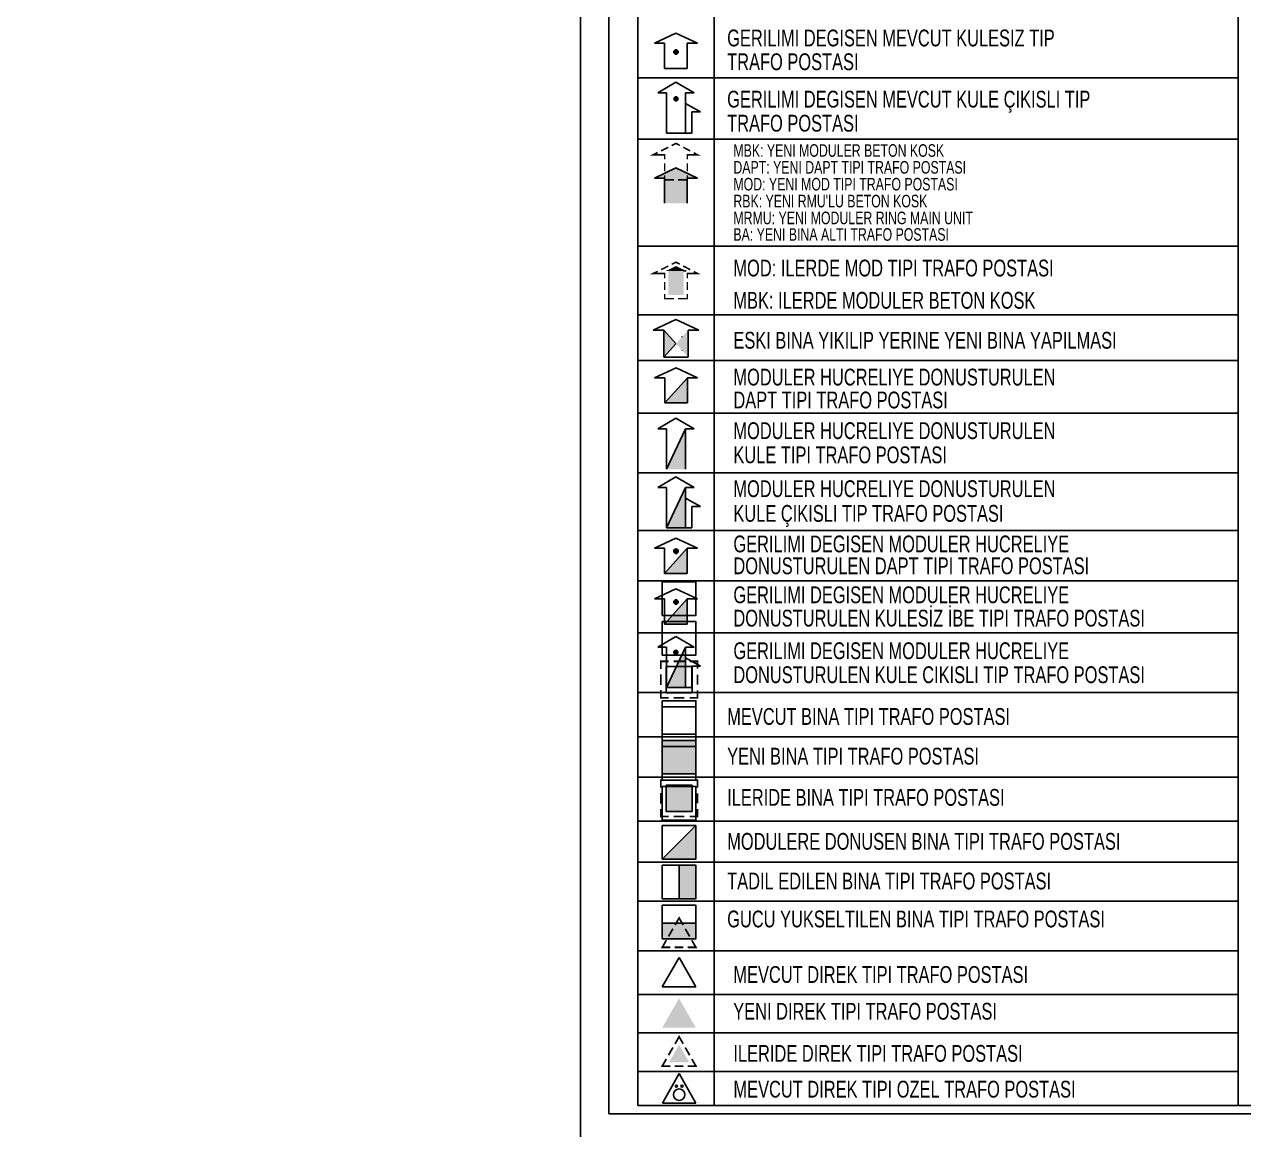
# Model space of a CAD drawing. Header units: millimetres. Extents: x 615240 to 617330, y 4151758 to 4153557.
# Drawn here: x 617064.6 to 617235.4, y 4152061.7 to 4152216.6 of the extents above; entities that cross this region are included whole.
import ezdxf

# ---------------------------------------------------------------- set-up
doc = ezdxf.new("R2010")
doc.units = ezdxf.units.MM
doc.linetypes.add('DASHDOT', pattern=[5, 2.5, -1.25, 0, -1.25])
doc.layers.add('ANTET', color=7, linetype='Continuous')
doc.styles.get("Standard").update_dxf_attribs({"font": 'Arial'})

msp = doc.modelspace()

# ---------------------------------------------------------------- hatches: boundary and pattern name
for points in [[(617156.2, 4152212.73), (617156.2, 4152212.75), (617156.2, 4152212.77), (617156.19, 4152212.79), (617156.19, 4152212.8), (617156.19, 4152212.82), (617156.18, 4152212.84), (617156.17, 4152212.86), (617156.16, 4152212.88), (617156.15, 4152212.89), (617156.14, 4152212.91), (617156.13, 4152212.92), (617156.12, 4152212.94), (617156.11, 4152212.95), (617156.09, 4152212.97), (617156.08, 4152212.98), (617156.06, 4152212.99), (617156.05, 4152213), (617156.03, 4152213.01), (617156.01, 4152213.02), (617156, 4152213.02), (617155.98, 4152213.03), (617155.96, 4152213.04), (617155.94, 4152213.04), (617155.92, 4152213.04), (617155.9, 4152213.04), (617155.88, 4152213.05), (617155.86, 4152213.04), (617155.84, 4152213.04), (617155.83, 4152213.04), (617155.81, 4152213.04), (617155.79, 4152213.03), (617155.77, 4152213.02), (617155.75, 4152213.02), (617155.73, 4152213.01), (617155.72, 4152213), (617155.7, 4152212.99), (617155.69, 4152212.98), (617155.67, 4152212.97), (617155.66, 4152212.95), (617155.64, 4152212.94), (617155.63, 4152212.92), (617155.62, 4152212.91), (617155.61, 4152212.89), (617155.6, 4152212.88), (617155.59, 4152212.86), (617155.59, 4152212.84), (617155.58, 4152212.82), (617155.57, 4152212.8), (617155.57, 4152212.79), (617155.57, 4152212.77), (617155.57, 4152212.75), (617155.56, 4152212.73), (617155.57, 4152212.71), (617155.57, 4152212.69), (617155.57, 4152212.67), (617155.57, 4152212.65), (617155.58, 4152212.63), (617155.59, 4152212.62), (617155.59, 4152212.6), (617155.6, 4152212.58), (617155.61, 4152212.56), (617155.62, 4152212.55), (617155.63, 4152212.53), (617155.64, 4152212.52), (617155.66, 4152212.5), (617155.67, 4152212.49), (617155.69, 4152212.48), (617155.7, 4152212.47), (617155.72, 4152212.46), (617155.73, 4152212.45), (617155.75, 4152212.44), (617155.77, 4152212.43), (617155.79, 4152212.42), (617155.81, 4152212.42), (617155.83, 4152212.42), (617155.84, 4152212.41), (617155.86, 4152212.41), (617155.88, 4152212.41), (617155.9, 4152212.41), (617155.92, 4152212.41), (617155.94, 4152212.42), (617155.96, 4152212.42), (617155.98, 4152212.42), (617156, 4152212.43), (617156.01, 4152212.44), (617156.03, 4152212.45), (617156.05, 4152212.46), (617156.06, 4152212.47), (617156.08, 4152212.48), (617156.09, 4152212.49), (617156.11, 4152212.5), (617156.12, 4152212.52), (617156.13, 4152212.53), (617156.14, 4152212.55), (617156.15, 4152212.56), (617156.16, 4152212.58), (617156.17, 4152212.6), (617156.18, 4152212.62), (617156.19, 4152212.63), (617156.19, 4152212.65), (617156.19, 4152212.67), (617156.2, 4152212.69), (617156.2, 4152212.71)], [(617156.16, 4152206.17), (617156.16, 4152206.19), (617156.16, 4152206.2), (617156.16, 4152206.22), (617156.16, 4152206.24), (617156.15, 4152206.25), (617156.15, 4152206.27), (617156.14, 4152206.29), (617156.13, 4152206.3), (617156.12, 4152206.32), (617156.11, 4152206.33), (617156.1, 4152206.34), (617156.09, 4152206.36), (617156.08, 4152206.37), (617156.07, 4152206.38), (617156.06, 4152206.39), (617156.04, 4152206.4), (617156.03, 4152206.41), (617156.01, 4152206.42), (617156, 4152206.43), (617155.98, 4152206.43), (617155.97, 4152206.44), (617155.95, 4152206.44), (617155.93, 4152206.45), (617155.92, 4152206.45), (617155.9, 4152206.45), (617155.88, 4152206.45), (617155.87, 4152206.45), (617155.85, 4152206.45), (617155.83, 4152206.45), (617155.81, 4152206.44), (617155.8, 4152206.44), (617155.78, 4152206.43), (617155.77, 4152206.43), (617155.75, 4152206.42), (617155.74, 4152206.41), (617155.72, 4152206.4), (617155.71, 4152206.39), (617155.7, 4152206.38), (617155.68, 4152206.37), (617155.67, 4152206.36), (617155.66, 4152206.34), (617155.65, 4152206.33), (617155.64, 4152206.32), (617155.63, 4152206.3), (617155.63, 4152206.29), (617155.62, 4152206.27), (617155.61, 4152206.25), (617155.61, 4152206.24), (617155.6, 4152206.22), (617155.6, 4152206.2), (617155.6, 4152206.19), (617155.6, 4152206.17), (617155.6, 4152206.15), (617155.6, 4152206.14), (617155.6, 4152206.12), (617155.61, 4152206.1), (617155.61, 4152206.09), (617155.62, 4152206.07), (617155.63, 4152206.05), (617155.63, 4152206.04), (617155.64, 4152206.02), (617155.65, 4152206.01), (617155.66, 4152206), (617155.67, 4152205.98), (617155.68, 4152205.97), (617155.7, 4152205.96), (617155.71, 4152205.95), (617155.72, 4152205.94), (617155.74, 4152205.93), (617155.75, 4152205.92), (617155.77, 4152205.91), (617155.78, 4152205.91), (617155.8, 4152205.9), (617155.81, 4152205.9), (617155.83, 4152205.89), (617155.85, 4152205.89), (617155.87, 4152205.89), (617155.88, 4152205.89), (617155.9, 4152205.89), (617155.92, 4152205.89), (617155.93, 4152205.89), (617155.95, 4152205.9), (617155.97, 4152205.9), (617155.98, 4152205.91), (617156, 4152205.91), (617156.01, 4152205.92), (617156.03, 4152205.93), (617156.04, 4152205.94), (617156.06, 4152205.95), (617156.07, 4152205.96), (617156.08, 4152205.97), (617156.09, 4152205.98), (617156.1, 4152206), (617156.11, 4152206.01), (617156.12, 4152206.02), (617156.13, 4152206.04), (617156.14, 4152206.05), (617156.15, 4152206.07), (617156.15, 4152206.09), (617156.16, 4152206.1), (617156.16, 4152206.12), (617156.16, 4152206.14), (617156.16, 4152206.15)], [(617157.48, 4152167.07), (617154.31, 4152163.55), (617157.48, 4152163.55)], [(617154.54, 4152154.26), (617157.22, 4152154.26), (617157.22, 4152158.43), (617157.22, 4152159.92)], [(617154.54, 4152146.06), (617157.22, 4152146.06), (617157.22, 4152150.23), (617157.22, 4152151.72)], [(617157.47, 4152143.2), (617154.29, 4152139.67), (617157.47, 4152139.67)], [(617156.2, 4152142.77), (617156.2, 4152142.79), (617156.2, 4152142.8), (617156.19, 4152142.82), (617156.19, 4152142.84), (617156.19, 4152142.86), (617156.18, 4152142.88), (617156.17, 4152142.9), (617156.16, 4152142.91), (617156.15, 4152142.93), (617156.14, 4152142.95), (617156.13, 4152142.96), (617156.12, 4152142.98), (617156.11, 4152142.99), (617156.09, 4152143), (617156.08, 4152143.02), (617156.06, 4152143.03), (617156.05, 4152143.04), (617156.03, 4152143.05), (617156.01, 4152143.06), (617156, 4152143.06), (617155.98, 4152143.07), (617155.96, 4152143.07), (617155.94, 4152143.08), (617155.92, 4152143.08), (617155.9, 4152143.08), (617155.88, 4152143.08), (617155.86, 4152143.08), (617155.84, 4152143.08), (617155.83, 4152143.08), (617155.81, 4152143.07), (617155.79, 4152143.07), (617155.77, 4152143.06), (617155.75, 4152143.06), (617155.73, 4152143.05), (617155.72, 4152143.04), (617155.7, 4152143.03), (617155.69, 4152143.02), (617155.67, 4152143), (617155.66, 4152142.99), (617155.64, 4152142.98), (617155.63, 4152142.96), (617155.62, 4152142.95), (617155.61, 4152142.93), (617155.6, 4152142.91), (617155.59, 4152142.9), (617155.59, 4152142.88), (617155.58, 4152142.86), (617155.57, 4152142.84), (617155.57, 4152142.82), (617155.57, 4152142.8), (617155.57, 4152142.79), (617155.56, 4152142.77), (617155.57, 4152142.75), (617155.57, 4152142.73), (617155.57, 4152142.71), (617155.57, 4152142.69), (617155.58, 4152142.67), (617155.59, 4152142.65), (617155.59, 4152142.64), (617155.6, 4152142.62), (617155.61, 4152142.6), (617155.62, 4152142.59), (617155.63, 4152142.57), (617155.64, 4152142.56), (617155.66, 4152142.54), (617155.67, 4152142.53), (617155.69, 4152142.52), (617155.7, 4152142.5), (617155.72, 4152142.49), (617155.73, 4152142.49), (617155.75, 4152142.48), (617155.77, 4152142.47), (617155.79, 4152142.46), (617155.81, 4152142.46), (617155.83, 4152142.45), (617155.84, 4152142.45), (617155.86, 4152142.45), (617155.88, 4152142.45), (617155.9, 4152142.45), (617155.92, 4152142.45), (617155.94, 4152142.45), (617155.96, 4152142.46), (617155.98, 4152142.46), (617156, 4152142.47), (617156.01, 4152142.48), (617156.03, 4152142.49), (617156.05, 4152142.49), (617156.06, 4152142.5), (617156.08, 4152142.52), (617156.09, 4152142.53), (617156.11, 4152142.54), (617156.12, 4152142.56), (617156.13, 4152142.57), (617156.14, 4152142.59), (617156.15, 4152142.6), (617156.16, 4152142.62), (617156.17, 4152142.64), (617156.18, 4152142.65), (617156.19, 4152142.67), (617156.19, 4152142.69), (617156.19, 4152142.71), (617156.2, 4152142.73), (617156.2, 4152142.75)], [(617157.47, 4152136.1), (617154.29, 4152132.57), (617157.47, 4152132.57)], [(617156.2, 4152135.66), (617156.2, 4152135.68), (617156.2, 4152135.7), (617156.19, 4152135.72), (617156.19, 4152135.74), (617156.19, 4152135.76), (617156.18, 4152135.78), (617156.17, 4152135.79), (617156.16, 4152135.81), (617156.15, 4152135.83), (617156.14, 4152135.84), (617156.13, 4152135.86), (617156.12, 4152135.87), (617156.11, 4152135.89), (617156.09, 4152135.9), (617156.08, 4152135.91), (617156.06, 4152135.93), (617156.05, 4152135.94), (617156.03, 4152135.95), (617156.01, 4152135.95), (617156, 4152135.96), (617155.98, 4152135.97), (617155.96, 4152135.97), (617155.94, 4152135.98), (617155.92, 4152135.98), (617155.9, 4152135.98), (617155.88, 4152135.98), (617155.86, 4152135.98), (617155.84, 4152135.98), (617155.83, 4152135.98), (617155.81, 4152135.97), (617155.79, 4152135.97), (617155.77, 4152135.96), (617155.75, 4152135.95), (617155.73, 4152135.95), (617155.72, 4152135.94), (617155.7, 4152135.93), (617155.69, 4152135.91), (617155.67, 4152135.9), (617155.66, 4152135.89), (617155.64, 4152135.87), (617155.63, 4152135.86), (617155.62, 4152135.84), (617155.61, 4152135.83), (617155.6, 4152135.81), (617155.59, 4152135.79), (617155.59, 4152135.78), (617155.58, 4152135.76), (617155.57, 4152135.74), (617155.57, 4152135.72), (617155.57, 4152135.7), (617155.57, 4152135.68), (617155.56, 4152135.66), (617155.57, 4152135.64), (617155.57, 4152135.63), (617155.57, 4152135.61), (617155.57, 4152135.59), (617155.58, 4152135.57), (617155.59, 4152135.55), (617155.59, 4152135.53), (617155.6, 4152135.52), (617155.61, 4152135.5), (617155.62, 4152135.48), (617155.63, 4152135.47), (617155.64, 4152135.45), (617155.66, 4152135.44), (617155.67, 4152135.43), (617155.69, 4152135.41), (617155.7, 4152135.4), (617155.72, 4152135.39), (617155.73, 4152135.38), (617155.75, 4152135.37), (617155.77, 4152135.37), (617155.79, 4152135.36), (617155.81, 4152135.36), (617155.83, 4152135.35), (617155.84, 4152135.35), (617155.86, 4152135.35), (617155.88, 4152135.35), (617155.9, 4152135.35), (617155.92, 4152135.35), (617155.94, 4152135.35), (617155.96, 4152135.36), (617155.98, 4152135.36), (617156, 4152135.37), (617156.01, 4152135.37), (617156.03, 4152135.38), (617156.05, 4152135.39), (617156.06, 4152135.4), (617156.08, 4152135.41), (617156.09, 4152135.43), (617156.11, 4152135.44), (617156.12, 4152135.45), (617156.13, 4152135.47), (617156.14, 4152135.48), (617156.15, 4152135.5), (617156.16, 4152135.52), (617156.17, 4152135.53), (617156.18, 4152135.55), (617156.19, 4152135.57), (617156.19, 4152135.59), (617156.19, 4152135.61), (617156.2, 4152135.63), (617156.2, 4152135.64)], [(617154.54, 4152123.67), (617157.22, 4152123.67), (617157.22, 4152127.85), (617157.22, 4152129.34)], [(617156.14, 4152128.61), (617156.14, 4152128.62), (617156.14, 4152128.64), (617156.14, 4152128.66), (617156.13, 4152128.67), (617156.13, 4152128.69), (617156.12, 4152128.71), (617156.12, 4152128.72), (617156.11, 4152128.74), (617156.1, 4152128.75), (617156.09, 4152128.77), (617156.08, 4152128.78), (617156.07, 4152128.79), (617156.06, 4152128.81), (617156.05, 4152128.82), (617156.03, 4152128.83), (617156.02, 4152128.84), (617156.01, 4152128.85), (617155.99, 4152128.86), (617155.98, 4152128.86), (617155.96, 4152128.87), (617155.94, 4152128.88), (617155.93, 4152128.88), (617155.91, 4152128.88), (617155.89, 4152128.89), (617155.88, 4152128.89), (617155.86, 4152128.89), (617155.84, 4152128.89), (617155.83, 4152128.89), (617155.81, 4152128.88), (617155.79, 4152128.88), (617155.78, 4152128.88), (617155.76, 4152128.87), (617155.74, 4152128.86), (617155.73, 4152128.86), (617155.71, 4152128.85), (617155.7, 4152128.84), (617155.69, 4152128.83), (617155.67, 4152128.82), (617155.66, 4152128.81), (617155.65, 4152128.79), (617155.64, 4152128.78), (617155.63, 4152128.77), (617155.62, 4152128.75), (617155.61, 4152128.74), (617155.6, 4152128.72), (617155.6, 4152128.71), (617155.59, 4152128.69), (617155.59, 4152128.67), (617155.58, 4152128.66), (617155.58, 4152128.64), (617155.58, 4152128.62), (617155.58, 4152128.61), (617155.58, 4152128.59), (617155.58, 4152128.57), (617155.58, 4152128.56), (617155.59, 4152128.54), (617155.59, 4152128.52), (617155.6, 4152128.51), (617155.6, 4152128.49), (617155.61, 4152128.48), (617155.62, 4152128.46), (617155.63, 4152128.45), (617155.64, 4152128.43), (617155.65, 4152128.42), (617155.66, 4152128.41), (617155.67, 4152128.4), (617155.69, 4152128.38), (617155.7, 4152128.37), (617155.71, 4152128.37), (617155.73, 4152128.36), (617155.74, 4152128.35), (617155.76, 4152128.34), (617155.78, 4152128.34), (617155.79, 4152128.33), (617155.81, 4152128.33), (617155.83, 4152128.33), (617155.84, 4152128.32), (617155.86, 4152128.32), (617155.88, 4152128.32), (617155.89, 4152128.33), (617155.91, 4152128.33), (617155.93, 4152128.33), (617155.94, 4152128.34), (617155.96, 4152128.34), (617155.98, 4152128.35), (617155.99, 4152128.36), (617156.01, 4152128.37), (617156.02, 4152128.37), (617156.03, 4152128.38), (617156.05, 4152128.4), (617156.06, 4152128.41), (617156.07, 4152128.42), (617156.08, 4152128.43), (617156.09, 4152128.45), (617156.1, 4152128.46), (617156.11, 4152128.48), (617156.12, 4152128.49), (617156.12, 4152128.51), (617156.13, 4152128.52), (617156.13, 4152128.54), (617156.14, 4152128.56), (617156.14, 4152128.57), (617156.14, 4152128.59)], [(617153.96, 4152111.56), (617158.67, 4152111.56), (617158.67, 4152116.27), (617153.96, 4152116.27)], [(617154.49, 4152109.97), (617154.49, 4152106.31), (617158.14, 4152106.31), (617158.14, 4152109.97)], [(617153.96, 4152099.63), (617158.67, 4152099.63), (617158.67, 4152104.33)], [(617156.32, 4152094.06), (617158.67, 4152094.06), (617158.67, 4152098.77), (617156.32, 4152098.77)], [(617158.66, 4152088.3), (617158.66, 4152090.66), (617153.96, 4152090.66), (617153.96, 4152088.3)]]:
    msp.add_hatch(color=5).paths.add_polyline_path(points)
at = {"linetype": 'DASHDOT'}
h = msp.add_hatch(color=5, dxfattribs=at)
h.paths.add_polyline_path([(617157.57, 4152173.74), (617155.88, 4152171.87), (617157.57, 4152169.99)])
h.paths.add_polyline_path([(617154.19, 4152169.99), (617155.88, 4152171.87), (617154.19, 4152173.74)])

# ---------------------------------------------------------------- linework, layer by layer
for p, q in [((617146.47, 4152336.23), (617146.47, 4152063.93)), ((617150.55, 4152334.94), (617150.55, 4152065.08)), ((617161.22, 4152329.68), (617161.22, 4152065.08)), ((617234.63, 4152329.68), (617234.63, 4152065.08)), ((617150.55, 4152209.12), (617234.63, 4152209.12)), ((617150.55, 4152200.5), (617234.63, 4152200.5)), ((617150.55, 4152200.5), (617234.63, 4152200.5)), ((617150.55, 4152185.52), (617234.55, 4152185.52)), ((617150.55, 4152175.89), (617234.55, 4152175.89)), ((617150.55, 4152169.48), (617234.55, 4152169.48)), ((617150.55, 4152162.1), (617234.55, 4152162.1)), ((617150.55, 4152153.76), (617234.55, 4152153.76)), ((617150.55, 4152145.69), (617234.55, 4152145.69)), ((617150.55, 4152138.63), (617234.55, 4152138.63)), ((617150.55, 4152131.34), (617234.55, 4152131.34)), ((617150.55, 4152122.98), (617234.55, 4152122.98)), ((617150.55, 4152122.98), (617234.63, 4152122.98)), ((617150.55, 4152116.74), (617234.63, 4152116.74)), ((617150.55, 4152111.1), (617234.63, 4152111.1)), ((617150.55, 4152104.92), (617234.63, 4152104.92)), ((617150.55, 4152099.2), (617234.63, 4152099.2)), ((617150.55, 4152093.75), (617234.63, 4152093.75)), ((617150.55, 4152086.76), (617234.55, 4152086.76)), ((617150.55, 4152080.67), (617234.55, 4152080.67)), ((617150.55, 4152075.29), (617234.53, 4152075.29)), ((617150.55, 4152069.87), (617234.53, 4152069.87)), ((617146.47, 4152063.93), (617322.09, 4152063.93)), ((617150.55, 4152065.08), (617320.13, 4152065.08))]:
    msp.add_line(p, q)
at = {"color": 5}
for p, q in [((617152.88, 4152213.96), (617155.88, 4152215.37)), ((617154.29, 4152213.96), (617152.88, 4152213.96)), ((617154.29, 4152210.43), (617154.29, 4152213.96)), ((617155.88, 4152215.37), (617158.88, 4152213.96)), ((617157.47, 4152213.96), (617157.47, 4152210.43)), ((617158.88, 4152213.96), (617157.47, 4152213.96)), ((617157.47, 4152210.43), (617154.29, 4152210.43)), ((617155.87, 4152208.51), (617153.34, 4152207.02)), ((617155.87, 4152208.51), (617158.41, 4152207.02)), ((617154.53, 4152207.02), (617153.34, 4152207.02)), ((617154.53, 4152201.36), (617154.53, 4152207.02)), ((617157.22, 4152207.02), (617158.41, 4152207.02)), ((617157.22, 4152205.53), (617157.22, 4152207.02)), ((617157.22, 4152205.53), (617157.22, 4152201.36)), ((617159.3, 4152204.34), (617157.22, 4152205.53)), ((617158.11, 4152201.36), (617158.11, 4152204.34)), ((617158.11, 4152204.34), (617159.3, 4152204.34)), ((617154.53, 4152201.36), (617158.11, 4152201.36)), ((617152.88, 4152195.07), (617155.88, 4152196.48)), ((617155.88, 4152196.48), (617158.88, 4152195.07)), ((617154.29, 4152195.07), (617152.88, 4152195.07)), ((617154.29, 4152191.54), (617154.29, 4152195.07)), ((617158.88, 4152195.07), (617157.47, 4152195.07)), ((617157.47, 4152195.07), (617157.47, 4152191.54)), ((617156.94, 4152182.05), (617157.3, 4152182.05)), ((617152.69, 4152173.74), (617155.88, 4152175.25)), ((617155.88, 4152175.25), (617159.07, 4152173.74)), ((617154.19, 4152173.74), (617152.69, 4152173.74)), ((617154.19, 4152169.99), (617154.19, 4152173.74)), ((617159.07, 4152173.74), (617157.57, 4152173.74)), ((617157.57, 4152173.74), (617157.57, 4152169.99)), ((617157.57, 4152169.99), (617154.19, 4152169.99)), ((617152.89, 4152167.07), (617155.89, 4152168.48)), ((617155.89, 4152168.48), (617158.89, 4152167.07)), ((617154.31, 4152167.07), (617152.89, 4152167.07)), ((617154.31, 4152163.55), (617154.31, 4152167.07)), ((617157.48, 4152167.07), (617154.31, 4152163.55)), ((617158.89, 4152167.07), (617157.48, 4152167.07)), ((617157.48, 4152167.07), (617157.48, 4152163.55)), ((617157.48, 4152163.55), (617154.31, 4152163.55)), ((617155.88, 4152161.41), (617153.35, 4152159.92)), ((617155.88, 4152161.41), (617158.41, 4152159.92)), ((617154.54, 4152159.92), (617153.35, 4152159.92)), ((617157.22, 4152159.92), (617154.54, 4152154.26)), ((617154.54, 4152154.26), (617154.54, 4152159.92)), ((617157.22, 4152159.92), (617158.41, 4152159.92)), ((617157.22, 4152158.43), (617157.22, 4152159.92)), ((617157.22, 4152158.43), (617157.22, 4152154.26)), ((617155.88, 4152153.21), (617153.35, 4152151.72)), ((617155.88, 4152153.21), (617158.41, 4152151.72)), ((617154.54, 4152151.72), (617153.35, 4152151.72)), ((617157.22, 4152151.72), (617154.54, 4152146.06)), ((617154.54, 4152146.06), (617154.54, 4152151.72)), ((617157.22, 4152150.23), (617157.22, 4152151.72)), ((617157.22, 4152151.72), (617158.41, 4152151.72)), ((617157.22, 4152150.23), (617157.22, 4152146.06)), ((617159.31, 4152149.04), (617157.22, 4152150.23)), ((617158.12, 4152146.06), (617158.12, 4152149.04)), ((617158.12, 4152149.04), (617159.31, 4152149.04)), ((617154.54, 4152146.06), (617158.12, 4152146.06)), ((617152.88, 4152143.2), (617155.88, 4152144.61)), ((617155.88, 4152144.61), (617158.88, 4152143.2)), ((617154.29, 4152143.2), (617152.88, 4152143.2)), ((617157.47, 4152143.2), (617154.29, 4152139.67)), ((617154.29, 4152139.67), (617154.29, 4152143.2)), ((617157.47, 4152143.2), (617157.47, 4152139.67)), ((617158.88, 4152143.2), (617157.47, 4152143.2)), ((617157.47, 4152139.67), (617154.29, 4152139.67)), ((617152.88, 4152136.1), (617155.88, 4152137.51)), ((617155.88, 4152137.51), (617158.88, 4152136.1)), ((617154.29, 4152136.1), (617152.88, 4152136.1)), ((617157.47, 4152136.1), (617154.29, 4152132.57)), ((617154.29, 4152132.57), (617154.29, 4152136.1)), ((617157.47, 4152136.1), (617157.47, 4152132.57)), ((617158.88, 4152136.1), (617157.47, 4152136.1)), ((617157.47, 4152132.57), (617154.29, 4152132.57)), ((617155.88, 4152130.82), (617153.35, 4152129.34)), ((617155.88, 4152130.82), (617158.41, 4152129.34)), ((617154.54, 4152129.34), (617153.35, 4152129.34)), ((617154.54, 4152123.67), (617154.54, 4152129.34)), ((617157.22, 4152129.34), (617154.54, 4152123.67)), ((617157.22, 4152129.34), (617158.41, 4152129.34)), ((617157.22, 4152127.85), (617157.22, 4152129.34)), ((617159.31, 4152126.65), (617157.22, 4152127.85)), ((617157.22, 4152127.85), (617157.22, 4152123.67)), ((617158.12, 4152126.65), (617159.31, 4152126.65)), ((617158.12, 4152123.67), (617158.12, 4152126.65)), ((617154.54, 4152123.67), (617158.12, 4152123.67)), ((617153.96, 4152099.63), (617158.67, 4152104.33)), ((617156.32, 4152098.77), (617156.32, 4152094.06)), ((617158.67, 4152090.65), (617153.96, 4152090.65)), ((617153.96, 4152081.73), (617156.32, 4152085.85)), ((617156.32, 4152085.85), (617158.67, 4152081.73)), ((617158.67, 4152081.73), (617153.96, 4152081.73)), ((617153.98, 4152065.44), (617156.33, 4152069.56)), ((617156.33, 4152069.56), (617158.68, 4152065.44)), ((617158.68, 4152065.44), (617153.98, 4152065.44))]:
    msp.add_line(p, q, dxfattribs=at)
at = {"color": 5, "linetype": 'DASHDOT'}
for p, q in [((617154.19, 4152173.74), (617157.57, 4152169.99)), ((617154.19, 4152169.99), (617157.57, 4152173.74))]:
    msp.add_line(p, q, dxfattribs=at)
at = {"color": 7}
msp.add_lwpolyline([(617330.5, 4151777.5), (617330.5, 4152339.38), (617142.5, 4152339.38), (617142.5, 4151777.5)], close=True, dxfattribs=at)
at = {"color": 5, "flags": 128}
for points, const_width in [([(617154.3, 4152197.67), (617154.3, 4152198.34), (617152.71, 4152198.34), (617153.32, 4152198.64)], 0.221), ([(617153.8, 4152198.88), (617154.8, 4152199.38)], 0.221), ([(617155.28, 4152199.62), (617155.88, 4152199.92), (617156.41, 4152199.65)], 0.221), ([(617156.89, 4152199.39), (617157.87, 4152198.87)], 0.221), ([(617158.37, 4152198.61), (617158.88, 4152198.34), (617157.47, 4152198.34), (617157.47, 4152197.67)], 0.221), ([(617154.3, 4152196.02), (617154.3, 4152197.13)], 0.221), ([(617157.47, 4152197.13), (617157.47, 4152196.02)], 0.221), ([(617155.61, 4152194.81), (617154.3, 4152194.81), (617154.3, 4152195.47)], 0.221), ([(617157.47, 4152195.47), (617157.47, 4152194.81), (617156.16, 4152194.81)], 0.221), ([(617155.28, 4152182.98), (617155.88, 4152183.28), (617156.41, 4152183)], 0.221), ([(617154.3, 4152181.03), (617154.3, 4152181.7), (617152.71, 4152181.7), (617153.32, 4152182)], 0.221), ([(617153.8, 4152182.24), (617154.8, 4152182.74)], 0.221), ([(617156.89, 4152182.75), (617157.87, 4152182.23)], 0.221), ([(617158.37, 4152181.97), (617158.88, 4152181.7), (617157.47, 4152181.7), (617157.47, 4152181.03)], 0.221), ([(617154.3, 4152179.38), (617154.3, 4152180.48)], 0.221), ([(617157.47, 4152180.49), (617157.47, 4152179.38)], 0.221), ([(617155.61, 4152178.17), (617154.3, 4152178.17), (617154.3, 4152178.83)], 0.221), ([(617157.47, 4152178.83), (617157.47, 4152178.17), (617156.16, 4152178.17)], 0.221), ([(617153.75, 4152126.27), (617153.75, 4152127.34), (617154.87, 4152127.34)], 0.245), ([(617155.55, 4152127.34), (617157.09, 4152127.34)], 0.245), ([(617157.8, 4152127.34), (617158.88, 4152127.34), (617158.88, 4152126.3)], 0.245), ([(617153.75, 4152124.04), (617153.75, 4152125.52)], 0.245), ([(617158.88, 4152125.48), (617158.88, 4152124.08)], 0.245), ([(617154.85, 4152122.22), (617153.75, 4152122.22), (617153.75, 4152123.31)], 0.245), ([(617158.88, 4152123.3), (617158.88, 4152122.22), (617157.78, 4152122.22)], 0.245), ([(617157.06, 4152122.22), (617155.56, 4152122.22)], 0.245), ([(617153.75, 4152109.63), (617153.75, 4152110.7), (617154.87, 4152110.7)], 0.245), ([(617155.55, 4152110.7), (617157.09, 4152110.7)], 0.245), ([(617157.8, 4152110.7), (617158.88, 4152110.7), (617158.88, 4152109.66)], 0.245), ([(617153.75, 4152107.4), (617153.75, 4152108.88)], 0.245), ([(617158.88, 4152108.84), (617158.88, 4152107.44)], 0.245), ([(617154.85, 4152105.58), (617153.75, 4152105.58), (617153.75, 4152106.67)], 0.245), ([(617158.88, 4152106.66), (617158.88, 4152105.58), (617157.78, 4152105.58)], 0.245), ([(617157.06, 4152105.58), (617155.56, 4152105.58)], 0.245), ([(617155.75, 4152090.38), (617156.32, 4152091.38), (617156.89, 4152090.38)], 0.245), ([(617154.84, 4152088.79), (617155.45, 4152089.87)], 0.245), ([(617157.18, 4152089.86), (617157.8, 4152088.78)], 0.245), ([(617155.11, 4152087.26), (617153.96, 4152087.26), (617154.53, 4152088.26)], 0.245), ([(617158.1, 4152088.25), (617158.67, 4152087.26), (617157.54, 4152087.26)], 0.245), ([(617156.93, 4152087.26), (617155.7, 4152087.26)], 0.245), ([(617155.75, 4152073.74), (617156.32, 4152074.74), (617156.89, 4152073.74)], 0.245), ([(617154.84, 4152072.15), (617155.45, 4152073.23)], 0.245), ([(617157.18, 4152073.22), (617157.8, 4152072.14)], 0.245), ([(617155.11, 4152070.62), (617153.96, 4152070.62), (617154.53, 4152071.62)], 0.245), ([(617156.93, 4152070.62), (617155.7, 4152070.62)], 0.245), ([(617158.1, 4152071.61), (617158.67, 4152070.62), (617157.54, 4152070.62)], 0.245)]:
    msp.add_lwpolyline(points, dxfattribs=dict(at, const_width=const_width))
for points in [[(617153.96, 4152138.47), (617158.67, 4152138.47), (617158.67, 4152133.77), (617153.96, 4152133.77)], [(617153.96, 4152132.91), (617158.67, 4152132.91), (617158.67, 4152128.21), (617153.96, 4152128.21)], [(617154.49, 4152126.61), (617158.14, 4152126.61), (617158.14, 4152122.95), (617154.49, 4152122.95)], [(617153.96, 4152121.83), (617158.67, 4152121.83), (617158.67, 4152117.13), (617153.96, 4152117.13)], [(617153.96, 4152120.97), (617158.67, 4152120.97), (617158.67, 4152116.27), (617153.96, 4152116.27)], [(617153.96, 4152116.27), (617158.67, 4152116.27), (617158.67, 4152111.56), (617153.96, 4152111.56)], [(617153.96, 4152115.41), (617158.67, 4152115.41), (617158.67, 4152110.7), (617153.96, 4152110.7)], [(617153.96, 4152109.8), (617158.67, 4152109.8), (617158.67, 4152105.1), (617153.96, 4152105.1)], [(617154.49, 4152109.97), (617158.14, 4152109.97), (617158.14, 4152106.31), (617154.49, 4152106.31)], [(617153.96, 4152104.33), (617158.67, 4152104.33), (617158.67, 4152099.63), (617153.96, 4152099.63)], [(617153.96, 4152098.77), (617158.67, 4152098.77), (617158.67, 4152094.06), (617153.96, 4152094.06)], [(617153.96, 4152093.16), (617158.67, 4152093.16), (617158.67, 4152088.46), (617153.96, 4152088.46)]]:
    msp.add_lwpolyline(points, close=True, dxfattribs=at)
at = {"color": 5}
for centre, radius, start, end in [((617155.88, 4152212.73), 0.318, 0, 180), ((617155.88, 4152212.73), 0.318, 180, 0), ((617155.88, 4152206.17), 0.282, 0, 180), ((617155.88, 4152206.17), 0.282, 180, 0), ((617155.88, 4152142.77), 0.318, 0, 180), ((617155.88, 4152142.77), 0.318, 180, 0), ((617155.88, 4152135.66), 0.318, 0, 180), ((617155.88, 4152135.66), 0.318, 180, 0), ((617155.86, 4152128.61), 0.282, 0, 180), ((617155.86, 4152128.61), 0.282, 180, 0), ((617156.33, 4152066.62), 0.804, 0, 180), ((617155.94, 4152067.8), 0.147, 0, 180), ((617155.94, 4152067.8), 0.147, 180, 0), ((617156.72, 4152067.8), 0.147, 0, 180), ((617156.72, 4152067.8), 0.147, 180, 0), ((617156.33, 4152066.62), 0.804, 180, 0)]:
    msp.add_arc(centre, radius, start, end, dxfattribs=at)
for points in [[(617152.88, 4152195.07), (617155.88, 4152196.48), (617155.88, 4152195.07)], [(617155.88, 4152196.48), (617158.88, 4152195.07), (617155.88, 4152195.07)], [(617155.88, 4152195.07), (617155.88, 4152191.54), (617154.29, 4152195.07)], [(617154.29, 4152195.07), (617154.29, 4152191.54), (617155.88, 4152191.54)], [(617155.88, 4152195.07), (617157.47, 4152195.07), (617157.47, 4152191.54)], [(617157.47, 4152191.54), (617155.88, 4152191.54), (617155.88, 4152195.07)], [(617155.88, 4152182.75), (617154.47, 4152182.05), (617154.83, 4152182.05)], [(617154.83, 4152182.05), (617154.83, 4152182.05), (617155.88, 4152182.58), (617155.88, 4152182.75)], [(617154.83, 4152182.05), (617155.88, 4152182.58), (617156.94, 4152182.05)], [(617154.83, 4152178.7), (617156.94, 4152178.7), (617156.94, 4152182.05)], [(617156.94, 4152182.05), (617154.83, 4152182.05), (617154.83, 4152178.7)], [(617157.3, 4152182.05), (617155.88, 4152182.75), (617156.94, 4152182.05)], [(617156.94, 4152182.05), (617156.94, 4152182.05), (617155.88, 4152182.75), (617155.88, 4152182.58)], [(617156.3, 4152080.12), (617153.95, 4152076), (617158.66, 4152076)], [(617154.91, 4152071.15), (617156.32, 4152073.62), (617157.73, 4152071.15)]]:
    msp.add_solid(points, dxfattribs=at)
at = {"layer": 'ANTET', "flags": 128}
msp.add_lwpolyline([(615240.4, 4151757.5), (615240.4, 4152657.5), (617142.5, 4152657.5), (617142.5, 4151777.5), (615240.4, 4151757.5)], close=True, dxfattribs=at)

# ---------------------------------------------------------------- texts
at = {"width": 0.7}
for s, height, p in [('GERILIMI DEGISEN MEVCUT KULESIZ TIP ', 2.352, (617163.05, 4152213.52)), ('TRAFO POSTASI', 2.352, (617163.05, 4152210.19)), ('GERILIMI DEGISEN MEVCUT KULE ÇIKISLI TIP ', 2.352, (617163.05, 4152204.95)), ('TRAFO POSTASI', 2.352, (617163.05, 4152201.58)), ('MBK: YENI MODULER BETON KOSK', 1.764, (617163.92, 4152198.05)), ('DAPT: YENI DAPT TIPI TRAFO POSTASI', 1.764, (617163.92, 4152195.69)), ('MOD: YENI MOD TIPI TRAFO POSTASI', 1.764, (617163.92, 4152193.33)), ("RBK: YENI RMU'LU BETON KOSK", 1.764, (617163.92, 4152190.96)), ('MRMU: YENI MODULER RING MAIN UNIT', 1.764, (617163.92, 4152188.6)), ('BA: YENI BINA ALTI TRAFO POSTASI', 1.764, (617163.92, 4152186.28)), ('MOD: ILERDE MOD TIPI TRAFO POSTASI', 2.352, (617163.92, 4152181.28)), ('MBK: ILERDE MODULER BETON KOSK', 2.352, (617163.92, 4152176.76)), ('ESKI BINA YIKILIP YERINE YENI BINA YAPILMASI', 2.352, (617163.92, 4152171.16)), ('MODULER HUCRELIYE DONUSTURULEN ', 2.352, (617163.92, 4152166)), ('DAPT TIPI TRAFO POSTASI', 2.352, (617163.92, 4152162.79)), ('MODULER HUCRELIYE DONUSTURULEN', 2.352, (617163.92, 4152158.49)), ('KULE TIPI TRAFO POSTASI', 2.352, (617163.92, 4152155.1)), ('MODULER HUCRELIYE DONUSTURULEN', 2.352, (617163.92, 4152150.36)), ('KULE ÇIKISLI TIP TRAFO POSTASI', 2.352, (617163.92, 4152146.9)), ('GERILIMI DEGISEN MODULER HUCRELIYE  ', 2.352, (617163.92, 4152142.62)), ('DONUSTURULEN DAPT TIPI TRAFO POSTASI', 2.352, (617163.92, 4152139.55)), ('GERILIMI DEGISEN MODULER HUCRELIYE  ', 2.352, (617163.92, 4152135.49)), ('DONUSTURULEN KULESİZ İBE TIPI TRAFO POSTASI', 2.352, (617163.92, 4152132.22)), ('GERILIMI DEGISEN MODULER HUCRELIYE  ', 2.352, (617163.92, 4152127.65)), ('DONUSTURULEN KULE CIKISLI TIP TRAFO POSTASI', 2.352, (617163.92, 4152124.29)), ('MEVCUT BINA TIPI TRAFO POSTASI', 2.352, (617163.05, 4152118.44)), ('YENI BINA TIPI TRAFO POSTASI', 2.352, (617163.05, 4152112.88)), ('ILERIDE BINA TIPI TRAFO POSTASI', 2.352, (617163.05, 4152107.1)), ('MODULERE DONUSEN BINA TIPI TRAFO POSTASI', 2.352, (617163.05, 4152100.94)), ('TADIL EDILEN BINA TIPI TRAFO POSTASI', 2.352, (617163.05, 4152095.38)), ('GUCU YUKSELTILEN BINA TIPI TRAFO POSTASI', 2.352, (617163.05, 4152090.06)), ('MEVCUT DIREK TIPI TRAFO POSTASI', 2.352, (617163.92, 4152082.28)), ('YENI DIREK TIPI TRAFO POSTASI', 2.352, (617163.9, 4152077.13)), ('ILERIDE DIREK TIPI TRAFO POSTASI', 2.352, (617163.92, 4152071.22)), ('MEVCUT DIREK TIPI OZEL TRAFO POSTASI', 2.352, (617163.93, 4152066.21))]:
    msp.add_text(s, height=height, dxfattribs=at).set_placement(p)

doc.saveas('drawing.dxf')
